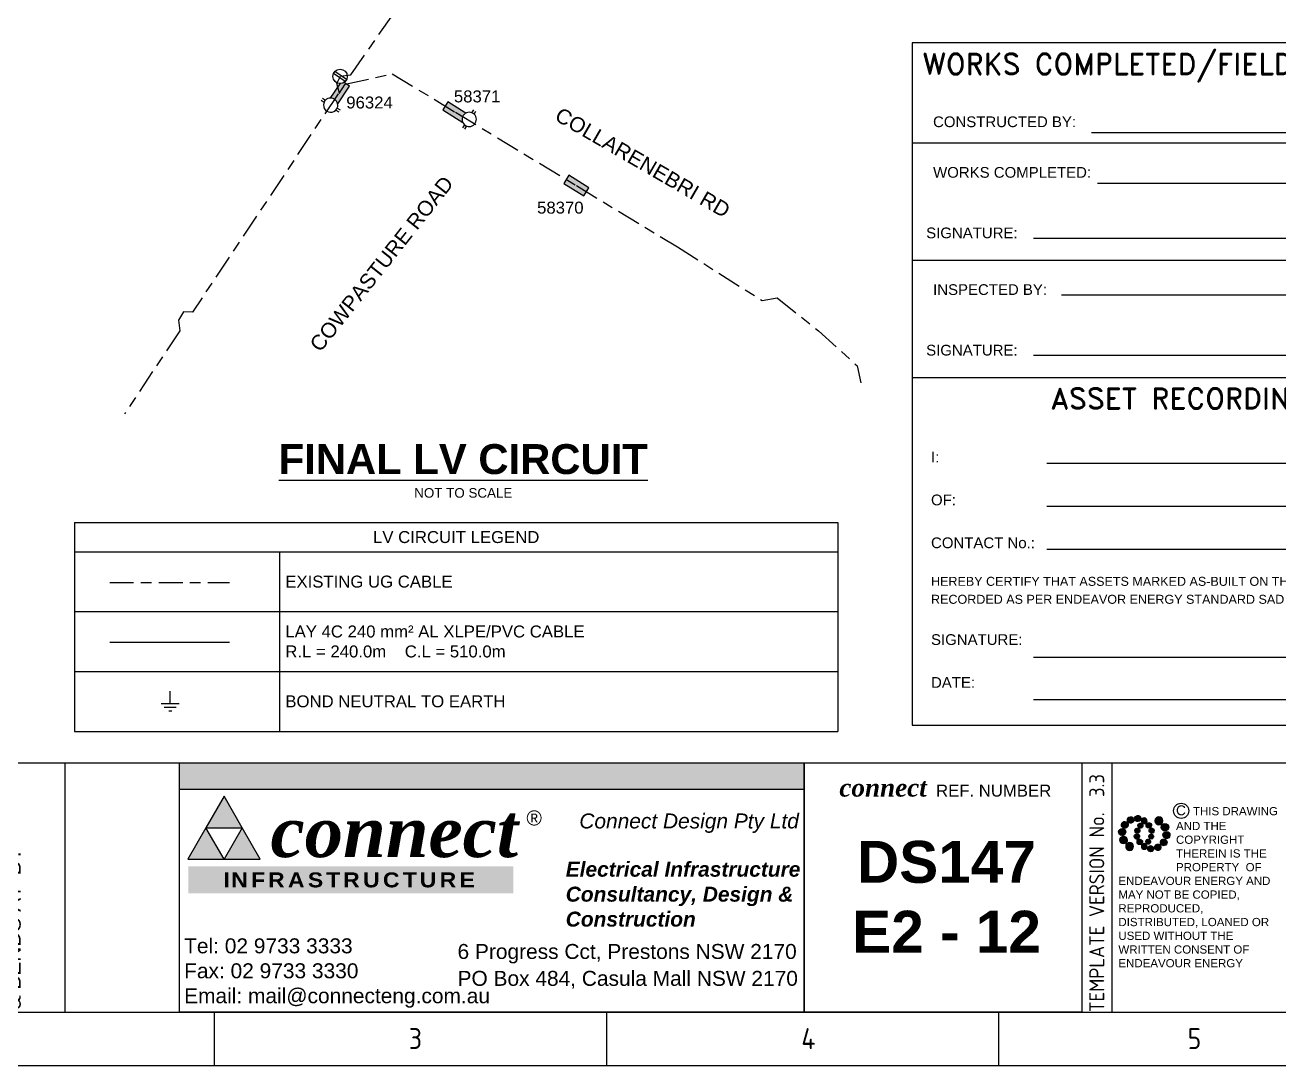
# Paper-space layout 'SHEET (2)' of a CAD drawing. Header units: metres, sheet in millimetres. Extents: x -9 to 824, y -5 to 581.
# Drawn here: x 113.9 to 323.4, y -5.4 to 168.4 of the extents above; entities that cross this region are included whole.
import ezdxf
from ezdxf.enums import TextEntityAlignment as Align

# ---------------------------------------------------------------- set-up
doc = ezdxf.new("R2010")
doc.units = ezdxf.units.M
doc.linetypes.add('Cable Exist UG', pattern=[8.2, 4, -1.2, 1.8, -1.2])
doc.layers.get('0').update_dxf_attribs({"color": 6})
for name, color, linetype in [('_User Miscellaneous1', 7, 'Continuous'), ('_User Miscellaneous5', 7, 'Continuous'), ('Equip_LV_EXT', 7, 'Continuous'), ('Mains_HV_MOD', 3, 'Continuous'), ('Mains_HV_NEW_U72', 7, 'Continuous'), ('Mains_LV_EXT', 7, 'Continuous'), ('Notes', 7, 'Continuous'), ('SupportsUG_SP_LV_EXT', 7, 'Continuous')]:
    doc.layers.add(name, color=color, linetype=linetype)
doc.layers.add('Cadastre Roads_SP_EXT', color=7, linetype='Continuous', lineweight=5)
doc.styles.add('ARIAL', font='arial.ttf', dxfattribs={"height": 2})
doc.styles.add('ARIALBOLD', font='arialbd.ttf')
doc.styles.add('Elec', font='romand__.ttf')
doc.styles.add('iecARIAL', font='arial.ttf', dxfattribs={"height": 2})
doc.styles.add('iecISOCP', font='isocp.shx')
doc.styles.add('iecTimesNewRoman', font='times.ttf')
doc.styles.get("Standard").update_dxf_attribs({"font": 'arial.ttf'})
doc.linetypes.add('Cable G', pattern='A,6,-0.5,["G",Standard,S=1.7,R=0,X=0.3,Y=-0.8],-2.8', length=9.3)
doc.linetypes.add('Cable New UG', pattern='A,7,-0.25,["x",Standard,S=2,R=0,X=0.2,Y=-0.8],-2.1', length=9.35)
doc.linetypes.add('IE Trench HV', pattern='A,7,-0.2,["/",Standard,S=3,R=0,X=0.6,Y=-1.4],-2.5', length=9.7)

# ---------------------------------------------------------------- blocks, each defined once
blk = doc.blocks.new('EE_LOGO_SMALL')
at = {"layer": 'Notes'}
h = blk.add_hatch(color=256, dxfattribs=at)
edge = h.paths.add_edge_path()
edge.add_spline(control_points=[(-6.81, 4.47), (-7.42, 4.82), (-8.21, 4.62), (-8.57, 4), (-8.92, 3.39), (-8.72, 2.6), (-8.1, 2.25), (-7.49, 1.89), (-6.7, 2.09), (-6.34, 2.71), (-5.98, 3.32), (-6.19, 4.11), (-6.81, 4.47)], knot_values=[0, 0, 0, 0, 1, 1, 1, 2, 2, 2, 3, 3, 3, 4, 4, 4, 4], degree=3, periodic=0)
h = blk.add_hatch(color=256, dxfattribs=at)
edge = h.paths.add_edge_path()
edge.add_spline(control_points=[(-4.19, 5.89), (-4.56, 6.46), (-5.32, 6.62), (-5.88, 6.26), (-6.45, 5.89), (-6.61, 5.13), (-6.25, 4.56), (-5.88, 4), (-5.13, 3.83), (-4.56, 4.2), (-3.99, 4.56), (-3.82, 5.32), (-4.19, 5.89)], knot_values=[0, 0, 0, 0, 1, 1, 1, 2, 2, 2, 3, 3, 3, 4, 4, 4, 4], degree=3, periodic=0)
h = blk.add_hatch(color=256, dxfattribs=at)
edge = h.paths.add_edge_path()
edge.add_spline(control_points=[(-1.35, 5.88), (-1.41, 6.52), (-1.98, 6.98), (-2.62, 6.92), (-3.26, 6.85), (-3.72, 6.28), (-3.66, 5.65), (-3.6, 5.01), (-3.03, 4.54), (-2.39, 4.61), (-1.75, 4.67), (-1.28, 5.24), (-1.35, 5.88)], knot_values=[0, 0, 0, 0, 1, 1, 1, 2, 2, 2, 3, 3, 3, 4, 4, 4, 4], degree=3, periodic=0)
h = blk.add_hatch(color=256, dxfattribs=at)
edge = h.paths.add_edge_path()
edge.add_spline(control_points=[(1.01, 4.87), (1.01, 4.27), (0.53, 3.79), (-0.07, 3.79), (-0.67, 3.79), (-1.16, 4.27), (-1.16, 4.87), (-1.16, 5.47), (-0.67, 5.96), (-0.07, 5.96), (0.53, 5.96), (1.01, 5.47), (1.01, 4.87)], knot_values=[0, 0, 0, 0, 1, 1, 1, 2, 2, 2, 3, 3, 3, 4, 4, 4, 4], degree=3, periodic=0)
edge = h.paths.add_edge_path()
edge.add_spline(control_points=[(-1.36, 3.98), (-1.87, 4.09), (-2.38, 3.77), (-2.49, 3.26), (-2.6, 2.75), (-2.27, 2.24), (-1.76, 2.13), (-1.25, 2.02), (-0.75, 2.35), (-0.64, 2.86), (-0.53, 3.37), (-0.85, 3.87), (-1.36, 3.98)], knot_values=[0, 0, 0, 0, 1, 1, 1, 2, 2, 2, 3, 3, 3, 4, 4, 4, 4], degree=3, periodic=0)
h = blk.add_hatch(color=256, dxfattribs=at)
edge = h.paths.add_edge_path()
edge.add_spline(control_points=[(2.33, 2.37), (2.77, 2.76), (2.8, 3.42), (2.42, 3.85), (2.03, 4.29), (1.37, 4.32), (0.94, 3.94), (0.51, 3.55), (0.47, 2.89), (0.85, 2.46), (1.24, 2.03), (1.9, 1.99), (2.33, 2.37)], knot_values=[0, 0, 0, 0, 1, 1, 1, 2, 2, 2, 3, 3, 3, 4, 4, 4, 4], degree=3, periodic=0)
edge = h.paths.add_edge_path()
edge.add_spline(control_points=[(1.01, 4.87), (1.01, 4.27), (0.53, 3.79), (-0.07, 3.79), (-0.67, 3.79), (-1.16, 4.27), (-1.16, 4.87), (-1.16, 5.47), (-0.67, 5.96), (-0.07, 5.96), (0.53, 5.96), (1.01, 5.47), (1.01, 4.87)], knot_values=[0, 0, 0, 0, 1, 1, 1, 2, 2, 2, 3, 3, 3, 4, 4, 4, 4], degree=3, periodic=0)
h = blk.add_hatch(color=256, dxfattribs=at)
edge = h.paths.add_edge_path()
edge.add_spline(control_points=[(1.01, 4.87), (1.01, 4.27), (0.53, 3.79), (-0.07, 3.79), (-0.67, 3.79), (-1.16, 4.27), (-1.16, 4.87), (-1.16, 5.47), (-0.67, 5.96), (-0.07, 5.96), (0.53, 5.96), (1.01, 5.47), (1.01, 4.87)], knot_values=[0, 0, 0, 0, 1, 1, 1, 2, 2, 2, 3, 3, 3, 4, 4, 4, 4], degree=3, periodic=0)
edge = h.paths.add_edge_path(flags=16)
edge.add_spline(control_points=[(1.01, 4.87), (1.01, 4.27), (0.53, 3.79), (-0.07, 3.79), (-0.67, 3.79), (-1.16, 4.27), (-1.16, 4.87), (-1.16, 5.47), (-0.67, 5.96), (-0.07, 5.96), (0.53, 5.96), (1.01, 5.47), (1.01, 4.87)], knot_values=[0, 0, 0, 0, 1, 1, 1, 2, 2, 2, 3, 3, 3, 4, 4, 4, 4], degree=3, periodic=0)
h = blk.add_hatch(color=256, dxfattribs=at)
edge = h.paths.add_edge_path()
edge.add_spline(control_points=[(6.99, 4.87), (6.99, 4.04), (6.32, 3.36), (5.48, 3.36), (4.65, 3.36), (3.97, 4.04), (3.97, 4.87), (3.97, 5.71), (4.65, 6.38), (5.48, 6.38), (6.32, 6.38), (6.99, 5.71), (6.99, 4.87)], knot_values=[0, 0, 0, 0, 1, 1, 1, 2, 2, 2, 3, 3, 3, 4, 4, 4, 4], degree=3, periodic=0)
h = blk.add_hatch(color=256, dxfattribs=at)
edge = h.paths.add_edge_path()
edge.add_spline(control_points=[(-8.41, 1.95), (-9.16, 1.99), (-9.8, 1.42), (-9.84, 0.67), (-9.89, -0.07), (-9.31, -0.71), (-8.56, -0.75), (-7.82, -0.8), (-7.18, -0.23), (-7.14, 0.52), (-7.09, 1.27), (-7.66, 1.91), (-8.41, 1.95)], knot_values=[0, 0, 0, 0, 1, 1, 1, 2, 2, 2, 3, 3, 3, 4, 4, 4, 4], degree=3, periodic=0)
h = blk.add_hatch(color=256, dxfattribs=at)
edge = h.paths.add_edge_path()
edge.add_spline(control_points=[(-2.5, 2.07), (-3.02, 2.18), (-3.52, 1.86), (-3.63, 1.35), (-3.74, 0.84), (-3.41, 0.33), (-2.91, 0.22), (-2.39, 0.11), (-1.89, 0.43), (-1.78, 0.95), (-1.67, 1.46), (-1.99, 1.96), (-2.5, 2.07)], knot_values=[0, 0, 0, 0, 1, 1, 1, 2, 2, 2, 3, 3, 3, 4, 4, 4, 4], degree=3, periodic=0)
h = blk.add_hatch(color=256, dxfattribs=at)
edge = h.paths.add_edge_path()
edge.add_spline(control_points=[(2.98, 0.19), (3.52, 0.33), (3.83, 0.88), (3.69, 1.41), (3.55, 1.94), (3.01, 2.26), (2.48, 2.12), (1.95, 1.98), (1.63, 1.43), (1.77, 0.9), (1.91, 0.37), (2.45, 0.05), (2.98, 0.19)], knot_values=[0, 0, 0, 0, 1, 1, 1, 2, 2, 2, 3, 3, 3, 4, 4, 4, 4], degree=3, periodic=0)
h = blk.add_hatch(color=256, dxfattribs=at)
edge = h.paths.add_edge_path()
edge.add_spline(control_points=[(8.37, 1.14), (9.1, 1.46), (9.42, 2.3), (9.11, 3.02), (8.79, 3.74), (7.95, 4.07), (7.23, 3.75), (6.51, 3.43), (6.18, 2.59), (6.49, 1.87), (6.81, 1.15), (7.65, 0.82), (8.37, 1.14)], knot_values=[0, 0, 0, 0, 1, 1, 1, 2, 2, 2, 3, 3, 3, 4, 4, 4, 4], degree=3, periodic=0)
h = blk.add_hatch(color=256, dxfattribs=at)
edge = h.paths.add_edge_path()
edge.add_spline(control_points=[(8.27, -1.91), (9.01, -1.95), (9.65, -1.38), (9.69, -0.63), (9.74, 0.12), (9.17, 0.75), (8.42, 0.8), (7.67, 0.84), (7.03, 0.27), (6.99, -0.48), (6.95, -1.22), (7.52, -1.87), (8.27, -1.91)], knot_values=[0, 0, 0, 0, 1, 1, 1, 2, 2, 2, 3, 3, 3, 4, 4, 4, 4], degree=3, periodic=0)
h = blk.add_hatch(color=256, dxfattribs=at)
edge = h.paths.add_edge_path()
edge.add_spline(control_points=[(-8.52, -1.1), (-9.24, -1.42), (-9.57, -2.26), (-9.25, -2.98), (-8.94, -3.7), (-8.09, -4.03), (-7.37, -3.71), (-6.65, -3.39), (-6.33, -2.55), (-6.64, -1.83), (-6.96, -1.11), (-7.8, -0.78), (-8.52, -1.1)], knot_values=[0, 0, 0, 0, 1, 1, 1, 2, 2, 2, 3, 3, 3, 4, 4, 4, 4], degree=3, periodic=0)
h = blk.add_hatch(color=256, dxfattribs=at)
edge = h.paths.add_edge_path()
edge.add_spline(control_points=[(-7.14, -4.83), (-7.14, -4), (-6.46, -3.32), (-5.63, -3.32), (-4.8, -3.32), (-4.12, -4), (-4.12, -4.83), (-4.12, -5.67), (-4.8, -6.34), (-5.63, -6.34), (-6.46, -6.34), (-7.14, -5.67), (-7.14, -4.83)], knot_values=[0, 0, 0, 0, 1, 1, 1, 2, 2, 2, 3, 3, 3, 4, 4, 4, 4], degree=3, periodic=0)
h = blk.add_hatch(color=256, dxfattribs=at)
edge = h.paths.add_edge_path()
edge.add_spline(control_points=[(-3.13, -0.15), (-3.66, -0.29), (-3.98, -0.84), (-3.84, -1.37), (-3.7, -1.9), (-3.15, -2.22), (-2.62, -2.08), (-2.09, -1.94), (-1.78, -1.39), (-1.91, -0.86), (-2.06, -0.33), (-2.6, -0.01), (-3.13, -0.15)], knot_values=[0, 0, 0, 0, 1, 1, 1, 2, 2, 2, 3, 3, 3, 4, 4, 4, 4], degree=3, periodic=0)
h = blk.add_hatch(color=256, dxfattribs=at)
edge = h.paths.add_edge_path()
edge.add_spline(control_points=[(-2.48, -2.33), (-2.91, -2.72), (-2.95, -3.38), (-2.56, -3.81), (-2.18, -4.24), (-1.52, -4.28), (-1.08, -3.9), (-0.65, -3.51), (-0.62, -2.85), (-1, -2.42), (-1.39, -1.98), (-2.05, -1.95), (-2.48, -2.33)], knot_values=[0, 0, 0, 0, 1, 1, 1, 2, 2, 2, 3, 3, 3, 4, 4, 4, 4], degree=3, periodic=0)
h = blk.add_hatch(color=256, dxfattribs=at)
edge = h.paths.add_edge_path()
edge.add_spline(control_points=[(-1.16, -4.83), (-1.16, -4.23), (-0.67, -3.74), (-0.07, -3.74), (0.53, -3.74), (1.01, -4.23), (1.01, -4.83), (1.01, -5.43), (0.53, -5.92), (-0.07, -5.92), (-0.67, -5.92), (-1.16, -5.43), (-1.16, -4.83)], knot_values=[0, 0, 0, 0, 1, 1, 1, 2, 2, 2, 3, 3, 3, 4, 4, 4, 4], degree=3, periodic=0)
h = blk.add_hatch(color=256, dxfattribs=at)
edge = h.paths.add_edge_path()
edge.add_spline(control_points=[(1.22, -3.94), (1.73, -4.05), (2.23, -3.73), (2.34, -3.22), (2.45, -2.71), (2.13, -2.2), (1.62, -2.09), (1.11, -1.98), (0.6, -2.3), (0.49, -2.81), (0.38, -3.32), (0.71, -3.83), (1.22, -3.94)], knot_values=[0, 0, 0, 0, 1, 1, 1, 2, 2, 2, 3, 3, 3, 4, 4, 4, 4], degree=3, periodic=0)
h = blk.add_hatch(color=256, dxfattribs=at)
edge = h.paths.add_edge_path()
edge.add_spline(control_points=[(1.2, -5.84), (1.27, -6.47), (1.84, -6.94), (2.47, -6.87), (3.11, -6.81), (3.58, -6.24), (3.51, -5.6), (3.45, -4.96), (2.88, -4.5), (2.24, -4.56), (1.6, -4.63), (1.13, -5.2), (1.2, -5.84)], knot_values=[0, 0, 0, 0, 1, 1, 1, 2, 2, 2, 3, 3, 3, 4, 4, 4, 4], degree=3, periodic=0)
h = blk.add_hatch(color=256, dxfattribs=at)
edge = h.paths.add_edge_path()
edge.add_spline(control_points=[(2.36, -2.03), (2.87, -2.14), (3.37, -1.81), (3.48, -1.3), (3.59, -0.79), (3.27, -0.29), (2.76, -0.18), (2.25, -0.07), (1.74, -0.39), (1.63, -0.9), (1.52, -1.41), (1.85, -1.92), (2.36, -2.03)], knot_values=[0, 0, 0, 0, 1, 1, 1, 2, 2, 2, 3, 3, 3, 4, 4, 4, 4], degree=3, periodic=0)
h = blk.add_hatch(color=256, dxfattribs=at)
edge = h.paths.add_edge_path()
edge.add_spline(control_points=[(4.05, -5.84), (4.41, -6.41), (5.17, -6.58), (5.73, -6.21), (6.3, -5.85), (6.46, -5.09), (6.1, -4.52), (5.73, -3.95), (4.98, -3.79), (4.41, -4.16), (3.84, -4.52), (3.68, -5.28), (4.05, -5.84)], knot_values=[0, 0, 0, 0, 1, 1, 1, 2, 2, 2, 3, 3, 3, 4, 4, 4, 4], degree=3, periodic=0)
h = blk.add_hatch(color=256, dxfattribs=at)
edge = h.paths.add_edge_path()
edge.add_spline(control_points=[(6.66, -4.43), (7.27, -4.78), (8.06, -4.58), (8.42, -3.96), (8.78, -3.35), (8.57, -2.56), (7.96, -2.2), (7.34, -1.84), (6.55, -2.05), (6.2, -2.66), (5.84, -3.28), (6.04, -4.07), (6.66, -4.43)], knot_values=[0, 0, 0, 0, 1, 1, 1, 2, 2, 2, 3, 3, 3, 4, 4, 4, 4], degree=3, periodic=0)
at = {"layer": 'Notes', "lineweight": 0}
for points in [[(1.85, 2.13), (1.85, 2.13)], [(-1.99, -2.08), (-1.99, -2.08)]]:
    blk.add_lwpolyline(points, dxfattribs=at)
for points in [[(-6.81, 4.47), (-7.42, 4.82), (-8.21, 4.62), (-8.57, 4), (-8.92, 3.39), (-8.72, 2.6), (-8.1, 2.25), (-7.49, 1.89), (-6.7, 2.09), (-6.34, 2.71), (-5.98, 3.32), (-6.19, 4.11), (-6.81, 4.47)], [(-4.19, 5.89), (-4.56, 6.46), (-5.32, 6.62), (-5.88, 6.26), (-6.45, 5.89), (-6.61, 5.13), (-6.25, 4.56), (-5.88, 4), (-5.13, 3.83), (-4.56, 4.2), (-3.99, 4.56), (-3.82, 5.32), (-4.19, 5.89)], [(-1.35, 5.88), (-1.41, 6.52), (-1.98, 6.98), (-2.62, 6.92), (-3.26, 6.85), (-3.72, 6.28), (-3.66, 5.65), (-3.6, 5.01), (-3.03, 4.54), (-2.39, 4.61), (-1.75, 4.67), (-1.28, 5.24), (-1.35, 5.88)], [(1.01, 4.87), (1.01, 4.27), (0.53, 3.79), (-0.07, 3.79), (-0.67, 3.79), (-1.16, 4.27), (-1.16, 4.87), (-1.16, 5.47), (-0.67, 5.96), (-0.07, 5.96), (0.53, 5.96), (1.01, 5.47), (1.01, 4.87)], [(1.01, 4.87), (1.01, 4.27), (0.53, 3.79), (-0.07, 3.79), (-0.67, 3.79), (-1.16, 4.27), (-1.16, 4.87), (-1.16, 5.47), (-0.67, 5.96), (-0.07, 5.96), (0.53, 5.96), (1.01, 5.47), (1.01, 4.87)], [(6.99, 4.87), (6.99, 4.04), (6.32, 3.36), (5.48, 3.36), (4.65, 3.36), (3.97, 4.04), (3.97, 4.87), (3.97, 5.71), (4.65, 6.38), (5.48, 6.38), (6.32, 6.38), (6.99, 5.71), (6.99, 4.87)], [(-8.41, 1.95), (-9.16, 1.99), (-9.8, 1.42), (-9.84, 0.67), (-9.89, -0.07), (-9.31, -0.71), (-8.56, -0.75), (-7.82, -0.8), (-7.18, -0.23), (-7.14, 0.52), (-7.09, 1.27), (-7.66, 1.91), (-8.41, 1.95)], [(-2.5, 2.07), (-3.02, 2.18), (-3.52, 1.86), (-3.63, 1.35), (-3.74, 0.84), (-3.41, 0.33), (-2.91, 0.22), (-2.39, 0.11), (-1.89, 0.43), (-1.78, 0.95), (-1.67, 1.46), (-1.99, 1.96), (-2.5, 2.07)], [(-1.36, 3.98), (-1.87, 4.09), (-2.38, 3.77), (-2.49, 3.26), (-2.6, 2.75), (-2.27, 2.24), (-1.76, 2.13), (-1.25, 2.02), (-0.75, 2.35), (-0.64, 2.86), (-0.53, 3.37), (-0.85, 3.87), (-1.36, 3.98)], [(2.33, 2.37), (2.77, 2.76), (2.8, 3.42), (2.42, 3.85), (2.03, 4.29), (1.37, 4.32), (0.94, 3.94), (0.51, 3.55), (0.47, 2.89), (0.85, 2.46), (1.24, 2.03), (1.9, 1.99), (2.33, 2.37)], [(2.98, 0.19), (3.52, 0.33), (3.83, 0.88), (3.69, 1.41), (3.55, 1.94), (3.01, 2.26), (2.48, 2.12), (1.95, 1.98), (1.63, 1.43), (1.77, 0.9), (1.91, 0.37), (2.45, 0.05), (2.98, 0.19)], [(8.37, 1.14), (9.1, 1.46), (9.42, 2.3), (9.11, 3.02), (8.79, 3.74), (7.95, 4.07), (7.23, 3.75), (6.51, 3.43), (6.18, 2.59), (6.49, 1.87), (6.81, 1.15), (7.65, 0.82), (8.37, 1.14)], [(8.27, -1.91), (9.01, -1.95), (9.65, -1.38), (9.69, -0.63), (9.74, 0.12), (9.17, 0.75), (8.42, 0.8), (7.67, 0.84), (7.03, 0.27), (6.99, -0.48), (6.95, -1.22), (7.52, -1.87), (8.27, -1.91)], [(-8.52, -1.1), (-9.24, -1.42), (-9.57, -2.26), (-9.25, -2.98), (-8.94, -3.7), (-8.09, -4.03), (-7.37, -3.71), (-6.65, -3.39), (-6.33, -2.55), (-6.64, -1.83), (-6.96, -1.11), (-7.8, -0.78), (-8.52, -1.1)], [(-7.14, -4.83), (-7.14, -4), (-6.46, -3.32), (-5.63, -3.32), (-4.8, -3.32), (-4.12, -4), (-4.12, -4.83), (-4.12, -5.67), (-4.8, -6.34), (-5.63, -6.34), (-6.46, -6.34), (-7.14, -5.67), (-7.14, -4.83)], [(-3.13, -0.15), (-3.66, -0.29), (-3.98, -0.84), (-3.84, -1.37), (-3.7, -1.9), (-3.15, -2.22), (-2.62, -2.08), (-2.09, -1.94), (-1.78, -1.39), (-1.91, -0.86), (-2.06, -0.33), (-2.6, -0.01), (-3.13, -0.15)], [(-2.48, -2.33), (-2.91, -2.72), (-2.95, -3.38), (-2.56, -3.81), (-2.18, -4.24), (-1.52, -4.28), (-1.08, -3.9), (-0.65, -3.51), (-0.62, -2.85), (-1, -2.42), (-1.39, -1.98), (-2.05, -1.95), (-2.48, -2.33)], [(-1.16, -4.83), (-1.16, -4.23), (-0.67, -3.74), (-0.07, -3.74), (0.53, -3.74), (1.01, -4.23), (1.01, -4.83), (1.01, -5.43), (0.53, -5.92), (-0.07, -5.92), (-0.67, -5.92), (-1.16, -5.43), (-1.16, -4.83)], [(1.22, -3.94), (1.73, -4.05), (2.23, -3.73), (2.34, -3.22), (2.45, -2.71), (2.13, -2.2), (1.62, -2.09), (1.11, -1.98), (0.6, -2.3), (0.49, -2.81), (0.38, -3.32), (0.71, -3.83), (1.22, -3.94)], [(1.2, -5.84), (1.27, -6.47), (1.84, -6.94), (2.47, -6.87), (3.11, -6.81), (3.58, -6.24), (3.51, -5.6), (3.45, -4.96), (2.88, -4.5), (2.24, -4.56), (1.6, -4.63), (1.13, -5.2), (1.2, -5.84)], [(2.36, -2.03), (2.87, -2.14), (3.37, -1.81), (3.48, -1.3), (3.59, -0.79), (3.27, -0.29), (2.76, -0.18), (2.25, -0.07), (1.74, -0.39), (1.63, -0.9), (1.52, -1.41), (1.85, -1.92), (2.36, -2.03)], [(4.05, -5.84), (4.41, -6.41), (5.17, -6.58), (5.73, -6.21), (6.3, -5.85), (6.46, -5.09), (6.1, -4.52), (5.73, -3.95), (4.98, -3.79), (4.41, -4.16), (3.84, -4.52), (3.68, -5.28), (4.05, -5.84)], [(6.66, -4.43), (7.27, -4.78), (8.06, -4.58), (8.42, -3.96), (8.78, -3.35), (8.57, -2.56), (7.96, -2.2), (7.34, -1.84), (6.55, -2.05), (6.2, -2.66), (5.84, -3.28), (6.04, -4.07), (6.66, -4.43)]]:
    blk.add_open_spline(points, degree=3, knots=[0, 0, 0, 0, 1, 1, 1, 2, 2, 2, 3, 3, 3, 4, 4, 4, 4], dxfattribs=at)
blk = doc.blocks.new('EE_COPYRIGHT_A1')
at = {"layer": 'Notes'}
blk.add_circle((9.53, -0.82), 1.15, dxfattribs=at)
at = {"xscale": 0.4, "yscale": 0.4, "zscale": 0.4}
blk.add_blockref('EE_LOGO_SMALL', (3.96, -4.29), dxfattribs=at)
at = {"layer": 'Notes', "insert": (0, 0), "char_height": 1.25, "width": 24.1208, "attachment_point": 1, "style": 'ARIAL'}
blk.add_mtext('\\pt8.75;               ^I{\\H1.2x;C } THIS DRAWING\\P\\pi-8.75,l8.75,t8.75,20;       ^IAND THE ^I\\P\\pi0,t8.75;COPYRIGHT\\P\\pi-8.75,t1.25,8.75;^I^ITHEREIN IS THE PROPERTY  OF \\P\\pi0,l0,t1.25;ENDEAVOUR ENERGY AND MAY NOT BE COPIED, REPRODUCED, DISTRIBUTED, LOANED OR USED WITHOUT THE WRITTEN CONSENT OF ENDEAVOUR ENERGY', dxfattribs=at)
blk = doc.blocks.new('Amendment Tag A1-A2')
at = {"lineweight": 15}
for p, q in [((10, 41.65), (10, 0)), ((20, 41.65), (20, 0)), ((30, 41.65), (30, 0)), ((51.51, 41.65), (51.51, 0)), ((10, 18), (30, 18)), ((0, 10), (10, 10))]:
    blk.add_line(p, q, dxfattribs=at)
at = {"lineweight": 15, "style": 'iecARIAL'}
for s, p in [('DRWN', (27.51, 2.06)), ("CHK'D", (17.51, 2.06))]:
    blk.add_text(s, height=3.5, rotation=90, dxfattribs=at).set_placement(p)
for tag, p, height in [('CHECKED_BY', (17.67, 20.28), 2.5), ('DRAWN_BY', (27.67, 20.28), 2.5), ('REV_NO', (8.08, 2.68), 5), ('REV_DATE', (7.67, 12.09), 2.5), ('LINE_THREE', (44.14, 2.27), 2.5), ('LINE_ONE', (35.12, 2.27), 2.5), ('LINE_TWO', (39.84, 2.27), 2.5)]:
    blk.add_attdef(tag, p, '', height=height, rotation=90, dxfattribs=at)
blk = doc.blocks.new('A1_FRAME_TITLE')
at = {"layer": 'Notes', "color": 3, "linetype": 'Continuous'}
for p, q in [((299.54, 47.62), (299.54, 5.97)), ((304.54, 47.62), (304.54, 5.97))]:
    blk.add_line(p, q, dxfattribs=at)
at = {"layer": 'Notes', "linetype": 'Continuous'}
for p, q in [((154.65, -3.03), (154.65, 5.97)), ((220.16, -3.03), (220.16, 5.97)), ((285.67, -3.03), (285.67, 5.97))]:
    blk.add_line(p, q, dxfattribs=at)
at = {"layer": 'Notes', "color": 3, "linetype": 'Continuous', "flags": 128}
for points in [[(9, 47.62), (123.8, 47.62)], [(123.8, 47.62), (824.37, 47.62)], [(9, 5.97), (123.8, 5.97)], [(123.8, 5.97), (824.37, 5.97)]]:
    blk.add_lwpolyline(points, dxfattribs=at)
at = {"layer": 'Notes'}
ref = blk.add_blockref('Amendment Tag A1-A2', (78.1, 5.97), dxfattribs=at)
ref.add_attrib('DRAWN_BY', 'KT', (105.78, 26.26), dxfattribs={"layer": '0', "lineweight": 15, "height": 2.5, "rotation": 90, "style": 'iecARIAL'})
ref.add_attrib('CHECKED_BY', 'KT', (95.78, 26.26), dxfattribs={"layer": '0', "lineweight": 15, "height": 2.5, "rotation": 90, "style": 'iecARIAL'})
ref.add_attrib('REV_NO', 'C', (86.19, 8.65), dxfattribs={"layer": '0', "lineweight": 15, "height": 5, "rotation": 90, "style": 'iecTimesNewRoman'})
ref.add_attrib('REV_DATE', '29/09/2017', (85.78, 18.07), dxfattribs={"layer": '0', "lineweight": 15, "height": 2.5, "rotation": 90, "style": 'iecARIAL'})
ref.add_attrib('LINE_ONE', 'CHANGE IN LV CABLE', (113.23, 6.36), dxfattribs={"layer": '0', "lineweight": 15, "height": 2.5, "rotation": 90, "style": 'iecARIAL'})
ref.add_attrib('LINE_TWO', 'CONNECTION ', (117.94, 6.34), dxfattribs={"layer": '0', "lineweight": 15, "height": 2.5, "rotation": 90, "style": 'iecARIAL'})
ref.add_attrib('LINE_THREE', "& BENDS AT 'B'.", (122.24, 6.41), dxfattribs={"layer": '0', "lineweight": 15, "height": 2.5, "rotation": 90, "style": 'iecARIAL'})
at = {"layer": 'Notes', "xscale": 1.1, "yscale": 1.1, "zscale": 1.1}
blk.add_blockref('EE_COPYRIGHT_A1', (305.65, 40.49), dxfattribs=at)
at = {"layer": 'Notes', "color": 7, "style": 'iecISOCP'}
blk.add_text('TEMPLATE VERSION No.', height=2.5, rotation=90, dxfattribs=at).set_placement((302.04, 5.97), align=Align.MIDDLE_LEFT)
for s, p in [('3', (187.09, -0.2)), ('4', (252.67, -0.22)), ('5', (317.21, -0.22))]:
    blk.add_text(s, height=3.5, dxfattribs=at).set_placement(p)
at = {"layer": 'Notes', "color": 7, "style": 'iecISOCP', "flags": 8}
blk.add_attdef('VERSION_NO', text='', height=2.5, rotation=90, dxfattribs=at).set_placement((302.04, 43.81), align=Align.MIDDLE_CENTER)
at = {"layer": 'Notes', "color": 7, "style": 'iecISOCP'}
for tag, p in [('CAP_NO', (513.19, 43.46)), ('IE_NUM', (513.05, 37.81)), ('REF_No_1', (335.24, 32.31)), ('REF_1', (362.52, 32.31)), ('GEN_WO', (441.71, 31.76)), ('HV_SWITCH', (513.46, 32.16)), ('REF_No_2', (335.24, 26.31)), ('REF_2', (362.52, 26.31)), ('OH_WO', (441.71, 25.81)), ('UBD_REF', (513.05, 25.83)), ('REF_No_3', (335.24, 20.31)), ('REF_3', (362.52, 20.31)), ('UG_WO', (441.71, 20.05)), ('GIS_MAP_No', (513.05, 20.04)), ('REF_No_4', (335.24, 14.31)), ('REF_4', (362.52, 14.31)), ('SUB_WO', (441.71, 13.81)), ('HV_OP_DIAG', (513.33, 14.2)), ('LGA', (512.95, 7.78))]:
    blk.add_attdef(tag, p, '', height=2.5, dxfattribs=at)
at = {"layer": 'Notes', "style": 'iecISOCP'}
for tag, p in [('T1', (684.37, 39.47)), ('T2', (684.37, 34.35)), ('T3', (684.37, 28.92)), ('T4', (684.37, 23.66)), ('T5', (684.37, 18.23)), ('T6', (684.37, 12.97))]:
    blk.add_attdef(tag, text='', height=3.5, dxfattribs=at).set_placement(p, align=Align.CENTER)
at = {"layer": 'Notes', "color": 7, "style": 'iecISOCP'}
for tag, p in [('scale', (567.76, 33.27)), ('DRAWN', (567.76, 24.93)), ('DATE', (567.76, 16.88)), ('DESIGN', (605.62, 9.15))]:
    blk.add_attdef(tag, text='', height=2.5, dxfattribs=at).set_placement(p, align=Align.CENTER)
at = {"layer": 'Notes', "color": 4, "style": 'iecISOCP'}
blk.add_attdef('NUM', text='', height=7, dxfattribs=at).set_placement((792.37, 20.12), align=Align.MIDDLE_CENTER)
at = {"layer": 'Notes', "color": 1, "style": 'iecISOCP'}
blk.add_attdef('REV', text='', height=5, dxfattribs=at).set_placement((820.05, 17.1), align=Align.CENTER)
at = {"layer": 'Notes', "color": 7, "style": 'iecISOCP'}
for tag, p in [('NS', (790.71, 8.12)), ('SHTS', (805.41, 8.12))]:
    blk.add_attdef(tag, text='', height=2.5, dxfattribs=at).set_placement(p, align=Align.MIDDLE)
at = {"layer": 'Notes', "style": 'iecISOCP'}
blk.add_attdef('ExportID', (9.08, 2.39), '', height=2.5, dxfattribs=at)
at = {"layer": 'Notes', "style": 'iecISOCP', "flags": 1}
for tag, p in [('ProjectType', (14.17, -26.8)), ('ProjectNumber', (23.56, -26.82)), ('DrawingNumber', (35.51, -26.8)), ('ProjectDescription', (47.56, -26.83)), ('ExportDate', (60.28, -26.79)), ('ExportUserName', (69.15, -26.8)), ('DesignerCompanyName', (81.48, -26.79)), ('ExportAreaOfInterest', (97.1, -26.81)), ('GIS_SUCCESS', (112, -26.78)), ('CAD_SUCCESS', (121.79, -26.78)), ('DEPOTCODE', (132.11, -26.88)), ('ExportCategories', (140.08, -26.8)), ('Comments', (154.38, -26.88))]:
    blk.add_attdef(tag, p, '', height=1, dxfattribs=at)
blk = doc.blocks.new('A$C7C2D5BA1')
at = {"layer": 'Notes', "color": 7, "linetype": 'Continuous', "lineweight": -3}
for p, q in [((30, 3.02), (91.13, 3.02)), ((31, -5.43), (91.13, -5.43)), ((20.3, -14.62), (66.83, -14.62)), ((75.92, -14.27), (91.13, -14.27)), ((25, -24.1), (91.13, -24.1)), ((20.3, -34.2), (66.83, -34.2)), ((75.92, -33.85), (91.13, -33.85)), ((22.5, -52.19), (91.13, -52.19)), ((22.5, -59.39), (91.13, -59.39)), ((22.5, -66.56), (91.13, -66.56)), ((20.3, -84.61), (91.13, -84.61)), ((20.3, -91.7), (91.13, -91.7))]:
    blk.add_line(p, q, dxfattribs=at)
at = {"layer": 'Notes', "lineweight": -3}
for p, q in [((94.11, 1.22), (0, 1.22)), ((94.11, -18.37), (0, -18.37)), ((93.87, -37.95), (0, -37.95))]:
    blk.add_line(p, q, dxfattribs=at)
blk.add_lwpolyline([(0, -95.98), (94.11, -95.98), (94.11, 17.97), (0, 17.97)], close=True, dxfattribs=at)
at = {"layer": 'Notes', "color": 7, "lineweight": -3, "style": 'Elec'}
blk.add_text('WORKS COMPLETED/FIELD BOOK', height=3.5, dxfattribs=at).set_placement((1.75, 14.47), align=Align.MIDDLE_LEFT)
at = {"layer": 'Notes', "color": 7, "lineweight": -3}
for s, p in [('CONSTRUCTED BY:', (3.51, 4.81)), ('WORKS COMPLETED:', (3.52, -3.64)), ('INSPECTED BY:', (3.52, -23.22))]:
    blk.add_text(s, height=1.79, dxfattribs=at).set_placement(p, align=Align.MIDDLE_LEFT)
for s, p in [('SIGNATURE:', (10, -13.75)), ('DATE:', (71.45, -13.75)), ('SIGNATURE:', (10, -33.34)), ('DATE:', (71.45, -33.34))]:
    blk.add_text(s, height=1.79, dxfattribs=at).set_placement(p, align=Align.MIDDLE_CENTER)
at = {"layer": 'Notes', "color": 7, "lineweight": -3, "style": 'Elec'}
blk.add_text('ASSET RECORDING', height=3.5, dxfattribs=at).set_placement((23.19, -39.66), align=Align.TOP_LEFT)
at = {"layer": 'Notes', "color": 7, "lineweight": -3, "insert": (3.17, -50.3), "char_height": 1.79, "width": 89.6105, "attachment_point": 1, "line_spacing_factor": 1.2}
blk.add_mtext('I:\\P\\POF:\\P\\PCONTACT No.:\\P{\\H0.83799x;\\PHEREBY CERTIFY THAT ASSETS MARKED AS-BUILT ON THIS DRAWING HAVE BEEN\\PRECORDED AS PER ENDEAVOR ENERGY STANDARD SAD 0004.}\\P\\PSIGNATURE:\\P\\PDATE:', dxfattribs=at)
blk = doc.blocks.new('A$C43F67C48')
at = {"layer": '_User Miscellaneous1'}
h = blk.add_hatch(color=16, dxfattribs=at)
h.dxf.hatch_style = 1
h.paths.add_polyline_path([(0, 0), (0, -4.5), (104.34, -4.5), (104.34, 0)])
h.paths.add_polyline_path([(4.39, -10.85), (10.45, -10.85), (7.42, -5.6)])
h.paths.add_polyline_path([(4.39, -10.85), (1.36, -16.1), (7.42, -16.1)])
h.paths.add_polyline_path([(10.45, -10.85), (7.42, -16.1), (13.48, -16.1)])
at = {"layer": '_User Miscellaneous1', "linetype": 'ByBlock'}
for points in [[(104.34, -4.5), (0, -4.5), (0, 0), (104.34, 0)], [(104.34, -41.65), (0, -41.65), (0, 0), (104.34, 0)]]:
    blk.add_lwpolyline(points, close=True, dxfattribs=at)
at = {"layer": '_User Miscellaneous1', "linetype": 'ByBlock', "flags": 128}
for points in [[(7.42, -5.6), (4.39, -10.85), (10.45, -10.85)], [(4.39, -10.85), (1.36, -16.1), (7.42, -16.1)], [(10.45, -10.85), (7.42, -16.1), (13.48, -16.1)]]:
    blk.add_lwpolyline(points, close=True, dxfattribs=at)
at = {"layer": '_User Miscellaneous1', "attachment_point": 1, "style": 'ARIAL'}
for s, width, insert, char_height in [('®', 5.3121, (57.95, -7.98), 2.5), ('{\\fTimes New Roman|b1|i1|c0|p18;\\H0.94444x;\\C16;\\c458864;connect\\fTimes New Roman|b1|i0|c0|p18;\\H1.0588x;\\C256; }', 45.5437, (15.19, -7.27), 9)]:
    blk.add_mtext_dynamic_manual_height_columns(s, width=width, gutter_width=12.5, heights=[0], dxfattribs=dict(at, insert=insert, char_height=char_height))
at = {"layer": '_User Miscellaneous1', "linetype": 'IE Trench HV', "char_height": 2.5, "attachment_point": 1, "style": 'ARIAL'}
for s, width, insert in [('{\\fArial|b0|i1|c0|p34;Connect Design Pty Ltd}', 62.5342, (66.78, -8.48)), ('{\\fArial|b1|i1|c0|p34;Electrical Infrastructure\\PConsultancy, Design & Construction}', 46.7615, (64.51, -16.54)), ('Tel: 02 9733 3333\\PFax: 02 9733 3330\\PEmail: mail@connecteng.com.au', 56.6079, (0.75, -29.34)), ('6 Progress Cct, Prestons NSW 2170', 56.6079, (46.43, -30.28)), ('PO Box 484, Casula Mall NSW 2170', 56.6079, (46.43, -34.77))]:
    blk.add_mtext_dynamic_manual_height_columns(s, width=width, gutter_width=12.5, heights=[0], dxfattribs=dict(at, insert=insert))
at = {"layer": '_User Miscellaneous1', "linetype": 'IE Trench HV', "insert": (28.59, -19.59), "char_height": 2.5, "attachment_point": 5, "style": 'ARIAL', "bg_fill": 1, "box_fill_scale": 1.4, "bg_fill_color": 16, "bg_fill_transparency": 0}
blk.add_mtext_dynamic_manual_height_columns('{\\fArial|b1|i0|c0|p34;\\W1.1;\\T1.2;\\C254;\\c15132390;INFRASTRUCTURE}', width=52.3288, gutter_width=12.5, heights=[0], dxfattribs=at)
blk = doc.blocks.new('*T123')
at = {"layer": '_User Miscellaneous1', "color": 0, "lineweight": -2, "transparency": 16777216}
for p, q in [((0, 0), (127.56, 0)), ((0, 0), (0, -34.87)), ((127.56, 0), (127.56, -34.87)), ((0, -4.87), (127.56, -4.87)), ((34.23, -4.87), (34.23, -34.87)), ((0, -14.87), (127.56, -14.87)), ((0, -24.87), (127.56, -24.87)), ((0, -34.87), (127.56, -34.87))]:
    blk.add_line(p, q, dxfattribs=at)
at = {"layer": '_User Miscellaneous1', "color": 0, "linetype": 'Continuous', "transparency": 16777216, "char_height": 2}
for s, insert, width, attachment_point in [('LV CIRCUIT LEGEND', (63.78, -2.43), 125.5563, 5), ('EXISTING UG CABLE', (35.23, -9.87), 91.3313, 4), ('LAY 4C 240 mm² AL XLPE/PVC CABLE \\PR.L = 240.0m    C.L = 510.0m', (35.23, -19.87), 91.3313, 4), ('BOND NEUTRAL TO EARTH', (35.23, -29.87), 91.3313, 4)]:
    blk.add_mtext(s, dxfattribs=dict(at, insert=insert, width=width, attachment_point=attachment_point))
blk = doc.blocks.new('Earth')
for p, q in [((0, -2.04), (0, 0)), ((-1.5, -2.04), (1.5, -2.04)), ((-1, -2.64), (1, -2.64)), ((-0.25, -3.24), (0.25, -3.24))]:
    blk.add_line(p, q)
blk = doc.blocks.new('PILLAR_EXT')
blk.add_hatch(color=256).paths.add_polyline_path([(-2.475, 0.99), (-2.475, -0.99), (2.475, -0.99), (2.475, 0.99)])
blk.add_lwpolyline([(-2.475, -0.99), (2.475, -0.99), (2.475, 0.99), (-2.475, 0.99)], close=True)
at = {"style": 'iecARIAL', "flags": 8}
blk.add_attdef('ASSET_NUM', (1.5, 3.5), '', height=2.5, dxfattribs=at)
for tag, p, flags in [('OWNED_BY', (0, -0.2), 9), ('STATE', (0, -0.4), 9), ('SUPPORT_TYPE', (0, -0.6), 9), ('STREETNAME', (0, -1.8), 9), ('SUBURB', (0, -2), 1), ('USAGE', (0, -0.8), 9), ('LEGEND', (0, -1), 9), ('LOCATION', (0, -1.2), 9), ('NOTES', (0, -1.4), 9), ('PARENT', (0, -1.6), 9)]:
    blk.add_attdef(tag, p, '', height=0.2, dxfattribs=dict(flags=flags))
blk = doc.blocks.new('LV_UG_LINKS_OPEN_EXT')
for p, q in [((-0.25, 1.47), (-0.25, 2.22)), ((0.25, 1.47), (0.25, 2.22)), ((-0.25, -1.47), (-0.25, -2.22)), ((0.25, -1.47), (0.25, -2.22))]:
    blk.add_line(p, q)
at = {"flags": 9}
for tag, p in [('ACTUAL_STATUS', (0, 0)), ('CONSTRUCTED_VOLTAGE', (0, -0.2)), ('OPERATING_VOLTAGE', (0, -0.6)), ('ORIENTATION', (0, -0.8)), ('STATE', (0, -1)), ('SWITCH_TYPE', (0, -1.2)), ('NO_PHASES', (0, -0.4)), ('USAGE', (0, -1.4)), ('NOTES', (0, -1.6))]:
    blk.add_attdef(tag, text='', height=0.2, dxfattribs=at).set_placement(p, align=Align.MIDDLE_LEFT)
at = {"flags": 1}
blk.add_attdef('Z', (0, 0), '', height=0.2, dxfattribs=at)
blk.add_wipeout([(-0.25, 1.47), (-0.43, 1.43), (-0.61, 1.36), (-0.77, 1.28), (-0.93, 1.17), (-1.07, 1.05), (-1.19, 0.9), (-1.29, 0.75), (-1.38, 0.58), (-1.44, 0.4), (-1.48, 0.22), (-1.49, 0.03), (-1.49, -0.16), (-1.45, -0.34), (-1.4, -0.52), (-1.32, -0.69), (-1.23, -0.85), (-1.11, -1), (-0.98, -1.13), (-0.83, -1.24), (-0.66, -1.34), (-0.49, -1.41), (-0.31, -1.46), (-0.13, -1.49), (0.06, -1.49), (0.25, -1.47), (0.43, -1.43), (0.61, -1.36), (0.77, -1.28), (0.93, -1.17), (1.07, -1.05), (1.19, -0.9), (1.29, -0.75), (1.38, -0.58), (1.44, -0.4), (1.48, -0.22), (1.49, -0.03), (1.49, 0.16), (1.45, 0.34), (1.4, 0.52), (1.32, 0.69), (1.23, 0.85), (1.11, 1), (0.98, 1.13), (0.83, 1.24), (0.66, 1.34), (0.49, 1.41), (0.31, 1.46), (0.13, 1.49), (-0.06, 1.49)])
blk.add_lwpolyline([(0, -1.49, 1), (0, 1.49, 1)], format="xyb", close=True)
blk = doc.blocks.new('LV_UG_LINKS_CLOSED_EXT')
blk.add_wipeout([(-1.06, 1.06), (-1.18, 0.92), (-1.29, 0.76), (-1.37, 0.59), (-1.43, 0.42), (-1.48, 0.23), (-1.49, 0.05), (-1.49, -0.14), (-1.46, -0.33), (-1.41, -0.51), (-1.33, -0.68), (-1.24, -0.84), (-1.12, -0.99), (-0.99, -1.12), (-0.84, -1.24), (-0.68, -1.33), (-0.51, -1.41), (-0.33, -1.46), (-0.14, -1.49), (0.05, -1.49), (0.23, -1.48), (0.42, -1.43), (0.59, -1.37), (0.76, -1.29), (0.92, -1.18), (1.06, -1.06), (1.18, -0.92), (1.29, -0.76), (1.37, -0.59), (1.43, -0.42), (1.48, -0.23), (1.49, -0.05), (1.49, 0.14), (1.46, 0.33), (1.41, 0.51), (1.33, 0.68), (1.24, 0.84), (1.12, 0.99), (0.99, 1.12), (0.84, 1.24), (0.68, 1.33), (0.51, 1.41), (0.33, 1.46), (0.14, 1.49), (-0.05, 1.49), (-0.23, 1.48), (-0.42, 1.43), (-0.59, 1.37), (-0.76, 1.29), (-0.92, 1.18)])
for p, q in [((-0.25, -1.48), (-0.25, 1.48)), ((0.25, -1.48), (0.25, 1.48))]:
    blk.add_line(p, q)
blk.add_circle((0, 0), 1.5)
at = {"flags": 9}
for tag, p in [('ACTUAL_STATUS', (0, 0)), ('CONSTRUCTED_VOLTAGE', (0, -0.2)), ('OPERATING_VOLTAGE', (0, -0.6)), ('ORIENTATION', (0, -0.8)), ('STATE', (0, -1)), ('SWITCH_TYPE', (0, -1.2)), ('NO_PHASES', (0, -0.4)), ('USAGE', (0, -1.4)), ('NOTES', (0, -1.6))]:
    blk.add_attdef(tag, text='', height=0.2, dxfattribs=at).set_placement(p, align=Align.MIDDLE_LEFT)
at = {"flags": 1}
blk.add_attdef('Z', (0, 0), '', height=0.2, dxfattribs=at)

psp = doc.layouts.new('SHEET (2)')

# ---------------------------------------------------------------- linework, layer by layer
at = {"layer": '_User Miscellaneous5', "lineweight": 0}
psp.add_lwpolyline([(244.07, 45.23), (290.46, 45.23), (290.46, 3.58), (244.07, 3.58)], close=True, dxfattribs=at)
at = {"layer": 'Mains_HV_MOD', "linetype": 'Cable Exist UG'}
psp.add_lwpolyline([(128.03, 75.35), (148.03, 75.35)], dxfattribs=at)
at = {"layer": 'Mains_HV_NEW_U72', "linetype": 'Cable New UG', "lineweight": 0, "flags": 128}
psp.add_lwpolyline([(128.03, 65.35), (148.03, 65.35)], dxfattribs=at)
at = {"layer": 'Mains_LV_EXT', "linetype": 'Cable Exist UG'}
psp.add_lwpolyline([(206.01, 141.62), (222.9, 131.38), (237.07, 122.41), (239.55, 122.89), (246.46, 117.38), (252.91, 111.55), (253.51, 108.71)], dxfattribs=at)
at = {"layer": 'Notes', "color": 3, "linetype": 'Continuous'}
psp.add_lwpolyline([(-9.08, 581), (824.27, 581), (824.27, -5.42), (-9.08, -5.42)], close=True, dxfattribs=at)

# ---------------------------------------------------------------- block references
ref = psp.add_blockref('A1_FRAME_TITLE', (-9.08, -2.39))
ref.add_attrib('VERSION_NO', '3.3', dxfattribs={"layer": 'Notes', "color": 7, "height": 2.5, "rotation": 90, "style": 'iecISOCP'}).set_placement((292.96, 41.42), align=Align.MIDDLE_CENTER)
for name, p in [('A$C7C2D5BA1', (262.09, 147.48)), ('*T123', (122.15, 85.34))]:
    psp.add_blockref(name, p)
at = {"layer": '_User Miscellaneous1'}
psp.add_blockref('A$C43F67C48', (139.72, 45.23), dxfattribs=at)
at = {"layer": 'Notes', "lineweight": 0}
psp.add_blockref('Earth', (138.15, 57.16), dxfattribs=at)
at = {"layer": 'SupportsUG_SP_LV_EXT'}
ref = psp.add_blockref('PILLAR_EXT', (166.36, 157.03), dxfattribs=dict(at, xscale=0.8, yscale=0.8, zscale=0.8, rotation=236.2558726637691))
ref.add_attrib('ASSET_NUM', '96324', dxfattribs={"layer": '0', "height": 2, "style": 'iecARIAL'}).set_placement((167.56, 155.51), align=Align.MIDDLE_LEFT)
ref = psp.add_blockref('PILLAR_EXT', (185.8, 153.89), dxfattribs=dict(at, xscale=0.8, yscale=0.8, zscale=0.8, rotation=327.8009449833135))
ref.add_attrib('ASSET_NUM', '58371', dxfattribs={"layer": '0', "height": 2, "style": 'iecARIAL'}).set_placement((193.31, 157.53), align=Align.TOP_RIGHT)
ref = psp.add_blockref('PILLAR_EXT', (206.01, 141.62), dxfattribs=dict(at, xscale=0.8, yscale=0.8, zscale=0.8, rotation=327.8009449833135))
ref.add_attrib('ASSET_NUM', '58370', dxfattribs={"layer": '0', "height": 2, "style": 'iecARIAL'}).set_placement((207.21, 137.95), align=Align.MIDDLE_RIGHT)

# ---------------------------------------------------------------- texts
at = {"layer": '_User Miscellaneous5', "lineweight": 0, "insert": (249.94, 42.57), "char_height": 2.5, "attachment_point": 1, "style": 'iecARIAL'}
psp.add_mtext_dynamic_manual_height_columns('\\pi0.0125;{\\fTimes New Roman|b1|i1|c0|p18;\\H1.2x;\\C244;connect\\fArial|b0|i0|c0|p34;\\H0.66667x;\\C256; \\fArial|b1|i0|c0|p34; \\fArial|b0|i0|c0|p34;REF. NUMBER}', width=35.094, gutter_width=9, heights=[0], dxfattribs=at)
at = {"layer": '_User Miscellaneous5', "insert": (244.07, 32.17), "char_height": 7, "attachment_point": 1, "style": 'ARIALBOLD'}
psp.add_mtext_dynamic_manual_height_columns('\\pi8.81368;{\\C7;DS147\\P\\pi8.0306;E2 - 12}', width=46.3866, gutter_width=35, heights=[0], dxfattribs=at)
at = {"layer": 'Cadastre Roads_SP_EXT'}
for s, rotation, p in [('COLLARENEBRI RD', 329.8954, (202.2, 152.68)), ('COWPASTURE ROAD', 51.585, (163.21, 113.67))]:
    psp.add_text(s, height=2.5, rotation=rotation, dxfattribs=at).set_placement(p)
at = {"layer": 'Notes', "linetype": 'Cable G', "attachment_point": 5}
for s, width, insert, char_height in [('{\\fArial|b1|i0|c0|p34;\\LFINAL LV CIRCUIT}', 97.2761, (187.11, 95.91), 5), ('NOT TO SCALE', 29.0003, (187.11, 90.29), 1.6)]:
    psp.add_mtext_dynamic_manual_height_columns(s, width=width, gutter_width=4, heights=[0], dxfattribs=dict(at, insert=insert, char_height=char_height))

# ---------------------------------------------------------------- next in the draw order: block references
at = {"layer": 'Equip_LV_EXT', "xscale": 0.8, "yscale": 0.8, "zscale": 0.8}
for name, p, rotation in [('LV_UG_LINKS_CLOSED_EXT', (166.53, 159.87), 56.29171858729449), ('LV_UG_LINKS_OPEN_EXT', (164.95, 155.06), 57.15687915608275), ('LV_UG_LINKS_OPEN_EXT', (188.11, 152.69), 327.8009449477709)]:
    psp.add_blockref(name, p, dxfattribs=dict(at, rotation=rotation))

# ---------------------------------------------------------------- next in the draw order: linework, layer by layer
at = {"layer": 'Mains_LV_EXT', "linetype": 'Cable Exist UG'}
for points in [[(166.41, 157.06), (165.97, 158.71), (166.6, 159.89), (168.34, 160.15), (183.5, 181.9), (183.23, 183.06), (184.52, 184.89), (185.63, 185.06), (193.29, 195.89)], [(166.36, 157.03), (167.37, 158.58), (175.23, 160.29), (185.8, 153.89)], [(166.21, 156.97), (141.88, 120.5), (140.35, 120.52), (139.52, 119.15), (139.76, 117.37), (130.5, 103.5)], [(185.8, 153.89), (206.01, 141.62)]]:
    psp.add_lwpolyline(points, dxfattribs=at)

doc.saveas('drawing.dxf')
